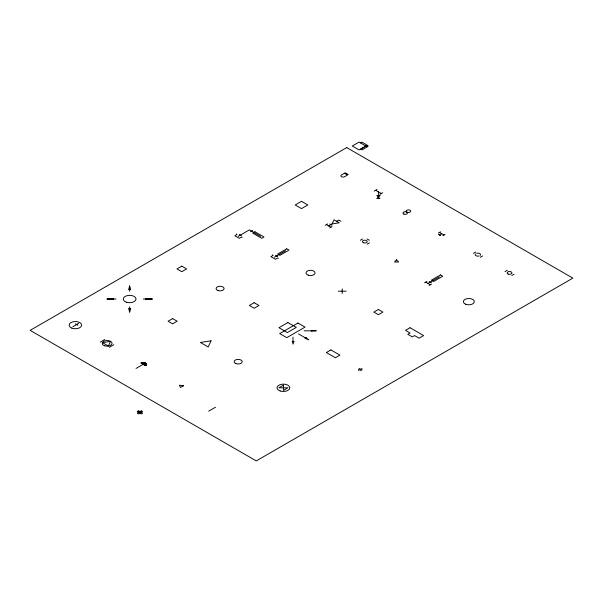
<?xml version="1.0" encoding="UTF-8"?>
<svg xmlns="http://www.w3.org/2000/svg" width="603" height="603" viewBox="0 0 603 603"><rect width="100%" height="100%" fill="white"/><g stroke="black" fill="none" stroke-linecap="round" stroke-linejoin="round"><path stroke-width="0.9" d="M292.975 341.373L292.975 337.13M378.382 195.613L378.382 191.86M129.645 285.965L128.582 289.659L130.708 289.659L129.645 285.965L129.645 291.189M129.645 312.075L130.708 308.389L128.582 308.389L129.645 312.075L129.645 306.859M332.117 223.901L334.024 219.794L339.233 222.801L332.117 223.901L328.635 225.914M360.504 142.903L361.86 142.12L368.011 145.67L366.654 146.454L359.071 142.089L352.288 146.009L359.071 149.928L365.855 146.009M72.925 326.66L78.676 323.336M238.185 236.361L249.401 229.886L260.609 236.361M250.479 231.763L252.649 230.512M100.249 342.105L104.771 339.497M374.237 191.098L377.063 189.47M109.294 347.328L113.816 344.712M325.243 225.258L327.504 223.954M379.89 194.362L382.717 192.734M274.365 257.247L285.581 250.773M336.632 221.293L338.796 220.042L340.966 221.293M329.766 227.874L332.027 226.57M136.052 368.433L143.167 364.325M360.293 240.273L362.554 238.969M367.076 244.192L369.338 242.888M438.351 233.067L440.522 231.816M439.481 235.027L441.697 233.745M442.873 235.675L445.044 234.424M473.445 253.381L475.805 252.024M424.55 282.815L426.909 281.45M427.987 283.44L439.346 276.883M208.713 411.133L215.497 407.213M429.072 285.423L431.431 284.066M480.229 257.3L482.588 255.943M505.013 271.606L507.274 270.302M511.796 275.526L514.058 274.222M358.31 369.36L360.006 368.38M358.597 370.498L361.988 368.539M360.571 370.664L362.267 369.684M107.032 299.02L113.432 298.41L113.432 299.638L107.032 299.02L116.078 299.02M152.257 299.02L145.858 299.638L145.858 298.41L152.257 299.02L143.213 299.02M338.223 291.189L346.182 291.189M304.093 330.821L311.344 330.821M375.654 190.284L381.307 193.548M345.172 172.797L348.278 174.591M439.436 232.441L443.959 235.049M438.351 234.371L440.612 235.675M367.076 238.969L369.338 240.273M329.811 223.984L331.982 225.236M429.215 281.48L431.379 282.732M326.374 224.61L330.896 227.218M425.726 282.136L430.248 284.744M239.27 234.484L241.434 235.735M275.45 255.371L277.614 256.622M236.391 234.017L237.054 234.401L234.793 235.705L239.316 238.313L241.577 237.009L242.24 237.394M272.481 254.963L273.144 255.34L270.883 256.644L275.405 259.26L277.666 257.956L278.322 258.333M298.53 333.919L305.502 337.944M144.63 362.659L146.054 363.481M143.929 362.516L146.303 363.888M143.401 362.471L146.378 364.189M142.949 362.471L146.378 364.453M142.557 362.509L146.318 364.679M75.375 323.826L77.825 325.243M142.202 362.561L146.22 364.883M141.878 362.637L146.092 365.071M141.584 362.727L145.934 365.237M141.313 362.833L145.753 365.395M141.064 362.953L145.549 365.539M139.964 411.6L141.298 412.369M138.524 412.437L139.858 413.206M342.202 288.89L342.202 293.488M476.664 253.29A2.623 1.515 0 0 1 479.732 253.561A2.623 1.515 0 0 1 480.207 255.333M479.091 255.981A2.623 1.515 0 0 1 476.023 255.71A2.623 1.515 0 0 1 475.548 253.938M293.917 341.373L293.066 344.147L292.221 341.373L293.917 341.373M110.507 341.381L108.352 346.024L102.472 342.625L110.507 341.381M211.058 340.816L208.193 346.981L200.369 342.466L211.058 340.816M396.473 259.855L394.498 261.981L398.643 261.981L396.473 259.855M379.98 195.613L376.777 198.553L379.89 198.5L376.777 195.613L379.98 195.613M346.725 147.584L30.15 330.354L256.275 460.911L572.85 278.134L346.725 147.584M366.654 145.67L360.715 149.099L362.071 149.883L368.011 146.454L366.654 145.67M181.797 266.142L176.988 268.915L181.797 271.689L186.598 268.915L181.797 266.142M344.419 173.234L341.494 174.915A2.201 1.266 0 0 0 341.494 176.709A2.201 1.266 0 0 0 344.607 176.709L347.524 175.028L344.419 173.234M301.5 201.327L295.184 204.975L301.5 208.615L307.809 204.975L301.5 201.327M254.956 231.786L252.695 233.097L261.74 238.313L264.001 237.009L254.956 231.786M286.711 248.813L277.666 254.036L279.928 255.34L288.973 250.117L286.711 248.813M172.609 318.603L168.086 321.218L172.609 323.826L177.131 321.218L172.609 318.603M254.157 302.698L249.348 305.472L254.157 308.246L258.958 305.472L254.157 302.698M287.887 322.552L278.933 327.715L287.322 332.562L296.269 327.391L287.887 322.552M138.524 410.869L137.25 411.6L141.298 413.937L142.572 413.206L138.524 410.869M183.448 385.784L180.523 387.473L179.393 385.189L183.448 385.784M141.238 410.869L137.25 413.168L138.584 413.937L142.572 411.638L141.238 410.869M297.965 323.042L279.686 333.595L286.757 337.672L305.035 327.12L297.965 323.042M306.068 337.62L304.937 338.268L308.894 339.904L306.068 337.62M378.382 309.467L373.86 312.075L378.382 314.691L382.905 312.075L378.382 309.467M440.476 274.923L431.431 280.146L433.693 281.45L442.738 276.234L440.476 274.923M330.896 349.936L326.374 352.551L335.419 357.775L339.941 355.159L330.896 349.936M283.41 385.189L278.887 387.797L287.933 387.797L283.41 390.412L283.41 385.189M410.04 327.746L405.518 330.354L410.04 332.969L407.779 334.273L412.301 336.881L414.562 335.577L419.085 338.185L423.608 335.577L410.04 327.746M316.153 330.821L311.344 331.311L311.344 330.331L316.153 330.821M145.413 365.622L140.921 363.029A3.173 1.832 0 0 1 145.459 363.006A3.173 1.832 0 0 1 145.413 365.622M126.449 302.224A6.399 3.693 0 0 0 136.044 299.02A6.399 3.693 0 0 0 126.449 295.824A6.399 3.693 0 0 0 126.449 302.224M104.658 345.821A4.93 2.849 0 0 0 112.06 343.356A4.93 2.849 0 0 0 104.658 340.891A4.93 2.849 0 0 0 104.658 345.821M71.863 328.13A6.264 3.618 0 0 0 81.624 325.394A6.264 3.618 0 0 0 72.639 321.881A6.264 3.618 0 0 0 71.863 328.13M280.214 390.993A6.399 3.693 0 0 0 289.809 387.797A6.399 3.693 0 0 0 280.214 384.601A6.399 3.693 0 0 0 280.214 390.993M235.946 363.601A3.995 2.306 0 0 0 242.172 361.853A3.995 2.306 0 0 0 236.436 359.614A3.995 2.306 0 0 0 235.946 363.601M217.856 290.488A3.995 2.306 0 0 0 224.082 288.747A3.995 2.306 0 0 0 218.346 286.5A3.995 2.306 0 0 0 217.856 290.488M308.276 275.179A4.53 2.616 0 0 0 315.075 272.91A4.53 2.616 0 0 0 308.276 270.649A4.53 2.616 0 0 0 308.276 275.179M465.765 304.251A5.465 3.158 0 0 0 474.29 301.862A5.465 3.158 0 0 0 466.443 298.794A5.465 3.158 0 0 0 465.765 304.251M363.473 242.73A2.397 1.387 0 0 0 367.204 241.682A2.397 1.387 0 0 0 363.767 240.333A2.397 1.387 0 0 0 363.473 242.73M508.193 274.056A2.397 1.387 0 0 0 511.924 273.008A2.397 1.387 0 0 0 508.487 271.667A2.397 1.387 0 0 0 508.193 274.056M403.965 214.103A2.269 1.312 0 0 0 407.492 213.115A2.269 1.312 0 0 0 404.244 211.849A2.269 1.312 0 0 0 403.965 214.103M407.168 212.256A2.261 1.304 0 0 0 410.696 211.269A2.261 1.304 0 0 0 407.447 209.995A2.261 1.304 0 0 0 407.168 212.256"/></g></svg>
